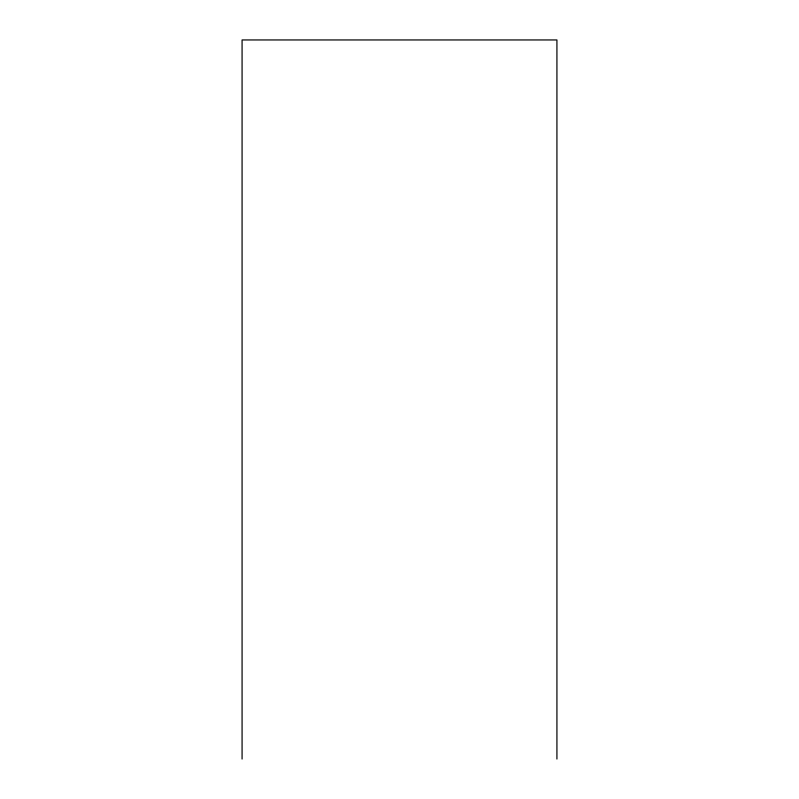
<?xml version="1.0" encoding="UTF-8"?>
<svg xmlns="http://www.w3.org/2000/svg" width="799" height="799" viewBox="0 0 799 799"><rect width="100%" height="100%" fill="white"/><g stroke="black" fill="none" stroke-linecap="round" stroke-linejoin="round"><path stroke-width="1.2" d="M556.923 759.05L556.923 39.95L242.077 39.95L242.077 759.05"/></g></svg>
